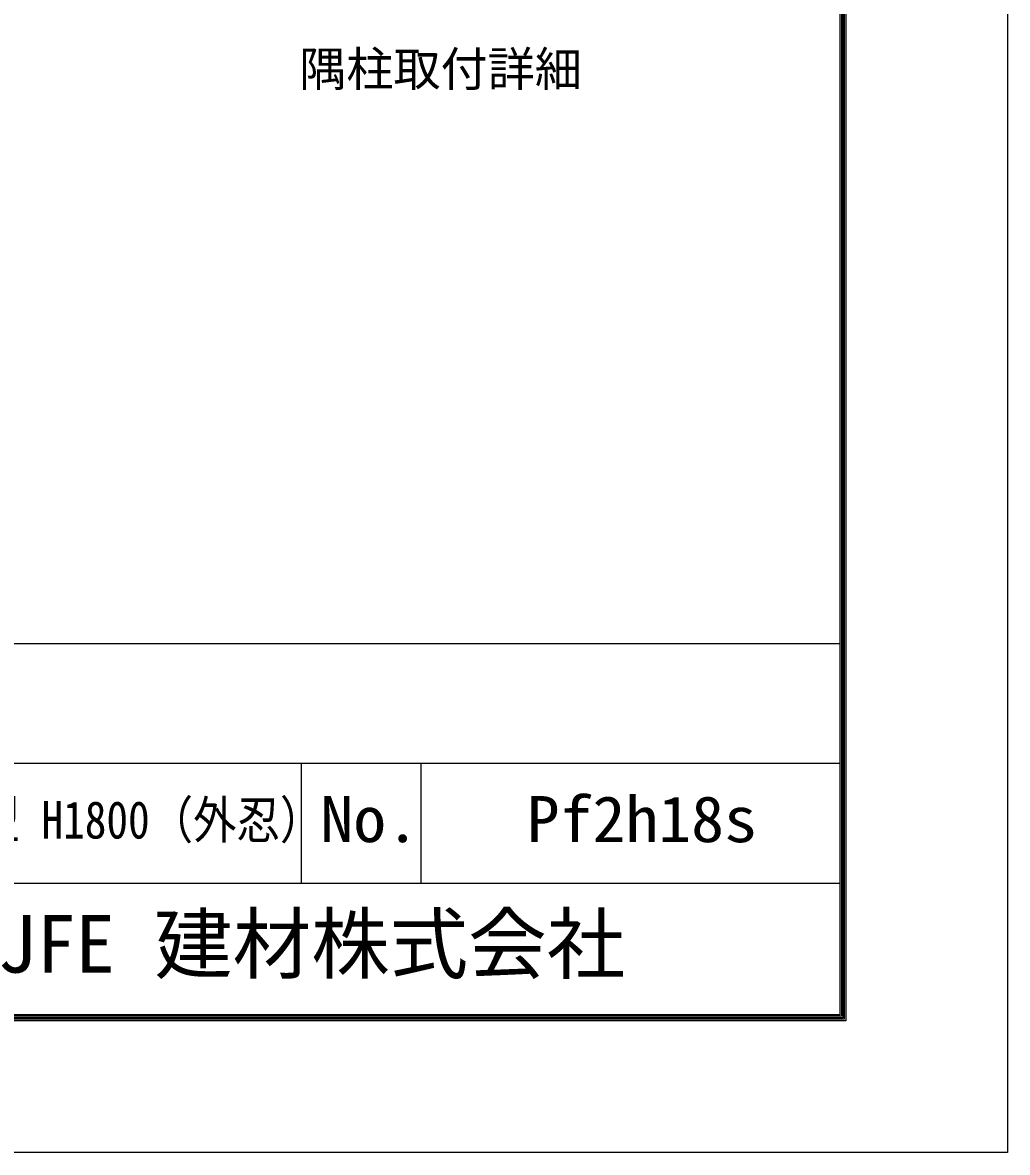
# Model space of a CAD drawing. Units: millimetres, scale not verified. Extents: x -4200 to 4200, y -2970 to 2970.
# Drawn here: x 2555 to 4200, y -2970 to -1083 of the extents above; entities that cross this region are included whole.
import ezdxf
from ezdxf.enums import TextEntityAlignment as Align

# ---------------------------------------------------------------- set-up
doc = ezdxf.new("R2010")
doc.units = ezdxf.units.MM
doc.header["$LTSCALE"] = 10
doc.layers.add('0-A_D-TTL-TXT', color=7, linetype='Continuous', lineweight=25)
doc.layers.add('0-C_D-TTL', color=7, linetype='Continuous', lineweight=25)
doc.styles.add('ＭＳ ゴシック', font='')
doc.styles.get('ＭＳ ゴシック').set_extended_font_data('MS Gothic')

msp = doc.modelspace()

# ---------------------------------------------------------------- linework, layer by layer
at = {"layer": '0-C_D-TTL'}
for p, q in [((2120.32, -2119.77), (3920.32, -2119.77)), ((2120.32, -2319.77), (3920.32, -2319.77)), ((3020.32, -2319.77), (3020.32, -2519.77)), ((3220.32, -2319.77), (3220.32, -2519.77)), ((2120.32, -2519.77), (3920.32, -2519.77))]:
    msp.add_line(p, q, dxfattribs=at)
at = {"layer": '0-C_D-TTL', "color": 2}
msp.add_lwpolyline([(-4199.68, 2970.23), (4200.32, 2970.23), (4200.32, -2969.77), (-4199.68, -2969.77)], close=True, dxfattribs=at)
at = {"layer": '0-C_D-TTL'}
for points in [[(-3929.68, 2750.23), (3930.32, 2750.23), (3930.32, -2749.77), (-3929.68, -2749.77)], [(-3927.18, 2747.73), (3927.82, 2747.73), (3927.82, -2747.27), (-3927.18, -2747.27)], [(-3924.68, 2745.23), (3925.32, 2745.23), (3925.32, -2744.77), (-3924.68, -2744.77)], [(-3922.18, 2742.73), (3922.82, 2742.73), (3922.82, -2742.27), (-3922.18, -2742.27)], [(-3919.68, 2740.23), (3920.32, 2740.23), (3920.32, -2739.77), (-3919.68, -2739.77)]]:
    msp.add_lwpolyline(points, close=True, dxfattribs=at)

# ---------------------------------------------------------------- texts
at = {"layer": '0-A_D-TTL-TXT', "style": 'ＭＳ ゴシック'}
for s, height, p in [('隅柱取付詳細', 57.7, (3017.03, -1206.16)), ('JFE 建材株式会社', 96.19, (2512.7, -2698.28))]:
    msp.add_text(s, height=height, dxfattribs=at).set_placement(p, align=Align.BOTTOM_LEFT)
for s, height, width, p in [('PF-2型 H1800（外忍）', 62.54, 0.85, (2332.97, -2464.3)), ('No.', 76.98, 1.05, (3052.32, -2474.58)), ('Pf2h18s', 76.98, 1.05, (3396.99, -2474.58))]:
    msp.add_text(s, height=height, dxfattribs=dict(at, width=width)).set_placement(p, align=Align.BOTTOM_LEFT)

doc.saveas('drawing.dxf')
